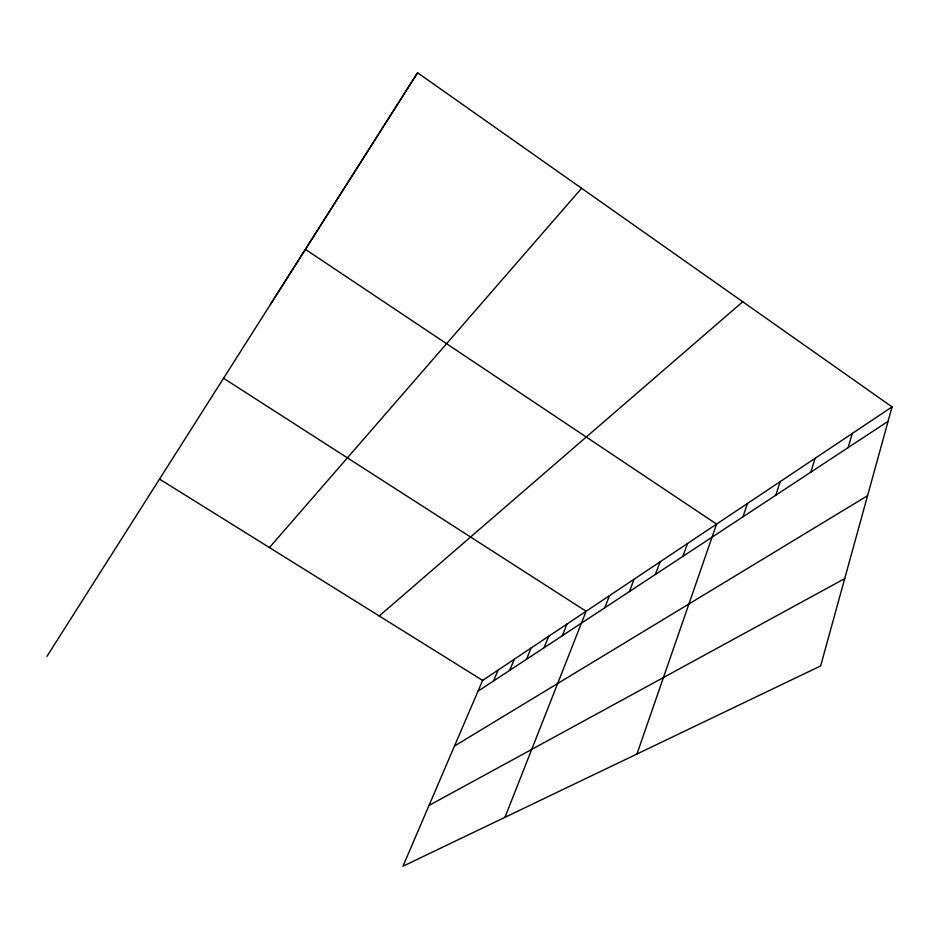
<?xml version="1.0" encoding="UTF-8"?>
<svg xmlns="http://www.w3.org/2000/svg" width="939" height="939" viewBox="0 0 939 939"><rect width="100%" height="100%" fill="white"/><g stroke="black" fill="none" stroke-linecap="round" stroke-linejoin="round"><path stroke-width="1.41" d="M892.05 406.892L820.627 665.951L402.96 866.228L482.623 680.399L892.05 406.892L417.573 72.773L270.432 304.33M848.14 447.598L852.272 433.466M810.803 472.176L815.064 458.326M775.814 495.205L780.18 481.625M742.96 516.826L747.409 503.515M636.947 754.029L716.574 524.115L305.433 249.375M682.923 556.334L687.501 543.54M655.434 574.433L660.035 561.886M629.423 591.547L634.06 579.234M604.798 607.744L609.458 595.678M504.982 817.306L586.112 611.266L223.588 378.276M562.332 635.691L567.003 624.036M544.033 647.746L548.705 636.255M526.497 659.284L531.157 647.98M509.666 670.364L514.326 659.225M493.515 680.986L498.163 670.023M46.95 656.349L417.573 72.773M269.458 547.566L581.605 188.281M379.239 615.984L742.749 301.759M477.998 691.21L888.071 421.318M454.488 746.036L867.566 495.71M429.006 805.462L844.701 578.624M159.56 479.101L482.623 680.399"/></g></svg>
